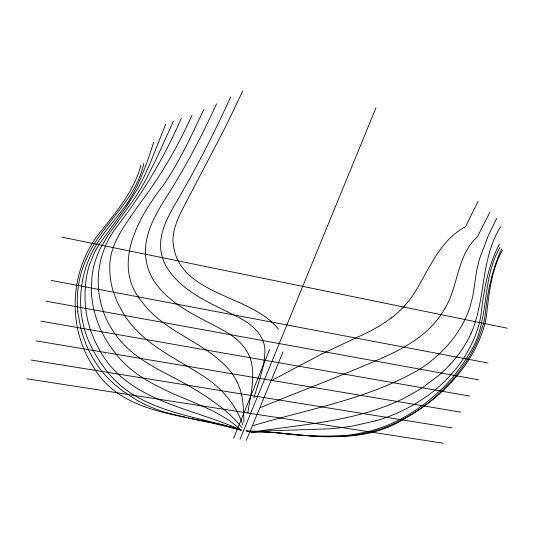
<?xml version="1.0" encoding="UTF-8"?>
<svg xmlns="http://www.w3.org/2000/svg" width="534" height="534" viewBox="0 0 534 534"><rect width="100%" height="100%" fill="white"/><g stroke="black" fill="none" stroke-linecap="round" stroke-linejoin="round"><path stroke-width="0.8" d="M247.849 412.835C250.312 396.115 255.092 378.953 251.347 362.059C248.09 348.402 237.129 338.176 225.321 331.44C200.117 317.323 170.973 306.229 154.192 281.305A72.571 61.423 -9.5 0 1 149.907 273.308L148.799 270.538A75.688 64.1 -9.8 0 1 145.462 253.023C144.894 232.21 156.008 213.653 166.648 196.605C185.638 167.035 201.932 135.81 216.537 103.87M140.956 165.173C133.62 192.727 114.082 214.261 97.021 236.215A129.235 106.179 -8.6 0 0 91.441 244.746C69.574 281.204 69.473 329.565 92.522 365.483C121.992 418.149 191.399 413.59 241.121 430.13C218.466 408.79 187.067 401.508 159.993 387.377C143.492 379.44 127.92 368.907 116.312 354.576M153.645 142.338C147.064 162.97 139.815 183.749 128.053 202.086C117.613 217.371 104.23 230.534 95.165 246.781A144.06 117.827 -10.2 0 0 87.075 263.996C77.503 290.329 78.378 320.8 90.954 346.005A187.207 153.905 -13.9 0 0 104.364 367.819C135.736 412.081 194.029 414.898 241.121 430.13C191.893 407.449 125.483 401.615 98.163 347.414A167.589 137.665 -12.6 0 1 94.338 339.737C85.12 319.712 82.97 296.757 86.835 275.157A121.745 100.158 -8.6 0 1 89.632 264.497L93.824 254.024A114.603 94.398 -7.9 0 1 99.104 244.385L125.517 208.04L138.666 187.08L143.639 177.635L149.527 164.766L165.714 124.242M143.853 163.357C135.649 201.498 101.086 224.313 86.301 259.097M253.877 397.93C258.543 382.037 265.131 366.084 264.891 349.276C263.909 334.958 252.008 324.498 240.12 318.177C213.52 304.073 181.8 293.166 165.84 265.738A63.893 54.408 -10.1 0 1 162.423 257.515C155.047 233.772 171.16 211.871 182.041 192.133C199.903 161.348 215.789 129.468 230.601 97.121M233.638 438.327L269.637 349.516M240.02 439.255L376.003 107.694M246.374 440.176L282.993 351.906M471.048 333.436C486.074 299.387 480.293 259.37 500.445 226.93M242.87 90.753L225.368 127.225L181.607 210.857L176.988 221.169L174.545 228.665A66.062 56.33 -11.8 0 0 172.949 239.165C174.471 295.876 250.439 293.173 278.428 329.198M501.686 248.891C491.674 270.124 487.315 293.42 484.959 316.615A117.286 91.314 -20.9 0 1 483.243 324.639L478.771 337.848A162.857 128.888 -18.2 0 1 465.494 362.766L456.984 374.361A186.072 148.879 -17 0 1 451.357 381.056L438.941 393.785M173.336 121.331L156.943 157.57L146.61 178.323A421.386 329.812 33.2 0 1 131.744 202.426L109.09 233.585L100.599 247.883A114.296 94.438 -8.4 0 0 93.417 267.901L91.908 277.073L91.361 289.248M191.946 115.264C177.468 147.544 159.419 178.149 137.852 206.197C125.377 225.001 108.969 244.338 109.79 268.255A113.909 95.339 -10.1 0 0 113.201 291.417L117.353 302.471L124.609 315.487A135.035 113.475 -12.1 0 0 136.003 329.705C154.146 348.969 178.536 360.123 200.45 374.274C219.848 385.922 235.581 403.417 242.863 425.057M204.008 109.25L188.315 141.971L178.423 160.761A609.795 454.361 38.7 0 1 163.177 185.498C138.079 217.692 110.651 265.698 142.745 302.765C165.18 332.856 204.963 341.747 229.139 369.788A98.85 73.665 -5.4 0 1 237.87 383.632C243.557 395.701 243.457 409.318 243.958 422.367M499.41 244.091C488.003 265.718 483.864 289.995 481.094 314.005C478.564 331.781 470.594 348.368 460.421 363A125.27 97.722 -19.9 0 1 455.035 370.029L447.011 378.946M181.3 118.221C164.852 156.602 143.259 192.34 117.847 225.395C101.58 245.52 94.999 272.347 99.718 297.745A125.076 103.576 -10.1 0 0 117.547 337.248A120.043 99.251 -9.7 0 0 123.407 344.05C140.095 361.792 162.85 371.504 183.836 383.011A352.447 223.325 -0.7 0 1 207.272 397.223L221.363 407.382A186.386 128.307 -3.7 0 1 241.829 427.567M499.917 247.622C480.553 280.317 490.519 321.702 469.266 353.675A168.657 133.9 -17.8 0 1 463.192 363.474L456.303 372.906A153.779 121.231 -18.5 0 1 450.649 379.667C435.918 396.061 418.349 409.999 398.751 420.124A113.635 87.356 -18.9 0 1 369.695 431.218L354.162 434.436A102.528 78.298 -18.7 0 1 344.904 435.457C321.902 436.652 298.766 436.144 275.965 432.64M478.084 201.358L465.508 226.736C437.947 241.401 428.361 272.193 412.101 296.53A97.101 79.866 -20.3 0 1 391.329 318.037M489.618 212.732L477.469 236.742C456.697 255.299 458.673 285.63 445.022 308.272M502.487 250.159C491.033 270.544 488.997 294.154 486.334 316.889A121.378 94.565 -20.7 0 1 484.605 324.919C473.057 365.616 441.391 397.917 405.206 418.262C357.339 449.221 298.72 431.973 246.094 430.865L251.36 432.139L267.968 430.851L329.685 428.822A215.342 177.175 -21.1 0 0 354.189 425.705L375.455 420.845M496.72 218.359L488.223 235.808L479.405 259.117L476.702 270.611L472.85 295.963L469.973 307.017A112.267 89.085 -21.2 0 1 466.916 315.214L464.413 320.607A120.497 95.966 -20.8 0 1 438.494 354.669M438.507 354.676L428.789 362.893A111.239 88.11 -21 0 1 420.939 368.467C369.635 398.985 309.326 408.724 252.889 425.698M438.174 375.849L423.202 387.037A157.777 126.611 -19.6 0 1 415.212 392.063L404.131 398.157A142.725 113.482 -19.8 0 1 395.54 402.215C350.104 422.074 299.194 424.804 251.36 432.139M391.302 318.01L381.57 324.765L369.715 331.494L321.495 354.082L271.652 380.515M260.699 407.515C302.551 390.074 345.231 374.521 386.636 355.978C401.087 349.283 415.258 341.466 427.093 330.673A89.211 71.322 -21.9 0 0 444.976 308.258M275.985 432.64L263.769 431.893L251.214 431.999C280.637 430.658 309.76 438.634 339.257 436.358C359.055 435.477 378.86 431.312 396.675 422.427A143.573 112.307 -18.7 0 0 438.881 393.752M26.7 378.786L443.347 443.247M31.346 360.063L451.897 427.861M36.112 340.859L460.642 412.135M41.005 321.148L469.58 396.061M45.971 301.156L478.611 379.814M51.124 280.383L487.956 363.007M61.857 237.136L507.3 328.203M188.155 418.029L215.135 423.762L241.121 430.13M186.86 417.655L165.153 412.268A142.191 115.311 -10.1 0 1 136.731 400.079L123.414 391.455A159.766 130.63 -11.1 0 1 116.132 385.695C100.572 372.892 89.345 355.344 83.13 336.26A186.9 152.958 -13.7 0 1 80.741 328.156L77.744 311.642M116.505 354.476A152.21 125.697 -11.9 0 1 91.234 289.248M77.844 311.636A144.747 118.301 -10 0 1 86.194 259.063M447.065 378.973A134.107 105.098 -19.6 0 1 375.469 420.905M471.048 333.436A123.14 96.794 -20.4 0 1 438.2 375.869"/></g></svg>
